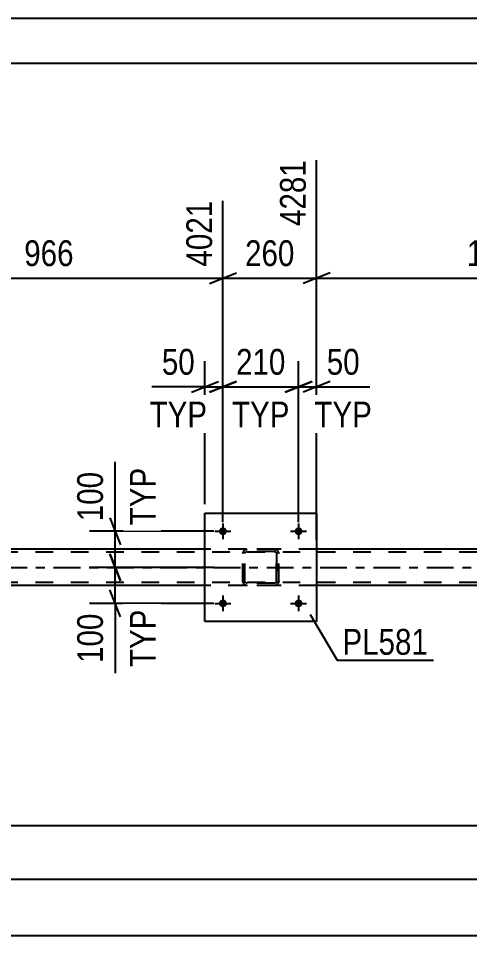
# Model space of a CAD drawing. Header units: millimetres. Extents: x 0 to 841, y 0 to 594.
# Drawn here: x 229 to 279.2, y 492.2 to 594 of the extents above; entities that cross this region are included whole.
import ezdxf

# ---------------------------------------------------------------- set-up
doc = ezdxf.new("R2010")
doc.units = ezdxf.units.MM
doc.linetypes.add('DXK_LINE_DOT2', pattern=[3.9198, 1.9599, -1.9599])
doc.linetypes.add('DXK_LINE_DOT3', pattern=[5.9187, 2.979, -0.9799, 0.9799, -0.9799])
doc.styles.add('Arial Narrow', font='ARIALN.TTF', dxfattribs={"height": 0.2})

# ---------------------------------------------------------------- blocks, each defined once
blk = doc.blocks.new('Unknown-404166606-1135')
at = {"color": 5, "linetype": 'Continuous'}
for p, q in [((841, 594), (0, 594)), ((836, 589), (5, 589))]:
    blk.add_line(p, q, dxfattribs=at)
blk = doc.blocks.new('Part-404166606-1416 - 1346')
at = {"color": 7, "linetype": 'DXK_LINE_DOT2'}
for p, q in [((738.57, 534.74), (90.91, 534.74)), ((262.16, 535.06), (249.76, 535.06)), ((738.57, 531.38), (90.91, 531.38)), ((262.16, 531.06), (249.76, 531.06))]:
    blk.add_line(p, q, dxfattribs=at)
at = {"color": 2, "linetype": 'Continuous'}
for p, q in [((249.76, 535.06), (213.12, 535.06)), ((300.85, 535.06), (262.16, 535.06)), ((249.76, 531.06), (213.12, 531.06)), ((300.85, 531.06), (262.16, 531.06))]:
    blk.add_line(p, q, dxfattribs=at)
at = {"color": 7, "linetype": 'DXK_LINE_DOT3'}
blk.add_line((90.91, 533.06), (738.57, 533.06), dxfattribs=at)
blk = doc.blocks.new('Part-404166606-20035 - 1346')
at = {"color": 7, "linetype": 'DXK_LINE_DOT2'}
for p, q in [((253.96, 534.58), (254, 534.76)), ((254, 534.76), (253.96, 534.58)), ((253.96, 531.54), (253.96, 534.58)), ((253.96, 531.54), (253.96, 534.58)), ((254.2, 534.58), (254.22, 534.67)), ((254.2, 531.54), (254.2, 534.58)), ((254.2, 531.54), (254.2, 534.58)), ((254.22, 534.67), (254.28, 534.75)), ((254.26, 535.02), (254.44, 535.06)), ((254.44, 535.06), (254.26, 535.02)), ((254.28, 534.75), (254.35, 534.8)), ((254.35, 534.8), (254.44, 534.82)), ((257.48, 535.06), (254.44, 535.06)), ((257.48, 534.82), (254.44, 534.82)), ((257.48, 535.06), (257.67, 535.02)), ((257.67, 535.02), (257.48, 535.06)), ((257.48, 534.82), (257.58, 534.8)), ((257.58, 534.8), (257.65, 534.75)), ((257.65, 534.75), (257.71, 534.67)), ((257.71, 534.67), (257.72, 534.58)), ((257.72, 531.54), (257.72, 534.58)), ((257.72, 534.58), (257.72, 531.54)), ((257.93, 534.76), (257.96, 534.58)), ((257.96, 534.58), (257.93, 534.76)), ((257.96, 531.54), (257.96, 534.58)), ((257.96, 531.54), (257.96, 534.58)), ((254, 531.35), (253.96, 531.54)), ((253.96, 531.54), (254, 531.35)), ((254.22, 531.44), (254.2, 531.54)), ((257.72, 531.54), (257.71, 531.44)), ((257.96, 531.54), (257.93, 531.35)), ((257.93, 531.35), (257.96, 531.54)), ((254.28, 531.37), (254.22, 531.44)), ((254.44, 531.06), (254.26, 531.09)), ((254.26, 531.09), (254.44, 531.06)), ((254.35, 531.31), (254.28, 531.37)), ((254.44, 531.3), (254.35, 531.31)), ((257.48, 531.3), (254.44, 531.3)), ((257.48, 531.06), (254.44, 531.06)), ((257.58, 531.31), (257.48, 531.3)), ((257.67, 531.09), (257.48, 531.06)), ((257.48, 531.06), (257.67, 531.09)), ((257.65, 531.37), (257.58, 531.31)), ((257.71, 531.44), (257.65, 531.37))]:
    blk.add_line(p, q, dxfattribs=at)
at = {"color": 7, "linetype": 'DXK_LINE_DOT3'}
blk.add_line((255.96, 533.06), (255.96, 533.06), dxfattribs=at)
at = {"color": 7, "linetype": 'DXK_LINE_DOT2'}
for centre, start, end in [((254.44, 534.58), 112.5, 157.5), ((254.44, 534.58), 112.5, 157.5), ((257.48, 534.58), 22.5, 67.5), ((257.48, 534.58), 22.5, 67.5), ((254.44, 531.54), 202.5, 247.5), ((254.44, 531.54), 202.5, 247.5), ((257.48, 531.54), 292.5, 337.5), ((257.48, 531.54), 292.5, 337.5)]:
    blk.add_arc(centre, 0.48, start, end, dxfattribs=at)
blk = doc.blocks.new('Part-404166606-20036 - 1346')
at = {"color": 2, "linetype": 'Continuous'}
for p, q in [((249.76, 527.06), (249.76, 539.06)), ((249.76, 539.06), (262.16, 539.06)), ((262.16, 539.06), (262.16, 527.06)), ((262.16, 527.06), (249.76, 527.06))]:
    blk.add_line(p, q, dxfattribs=at)
blk = doc.blocks.new('Bolt-404166606-20062 - 1346')
at = {"linetype": 'Continuous'}
for points in [[(252.2, 529.06, -1), (251.32, 529.06, -1)], [(260.6, 529.06, -1), (259.72, 529.06, -1)]]:
    blk.add_hatch(color=1, dxfattribs=at).paths.add_polyline_path(points)
at = {"color": 1, "linetype": 'Continuous'}
for p, q in [((251.76, 529.94), (251.76, 528.18)), ((260.16, 529.94), (260.16, 528.18)), ((250.88, 529.06), (252.64, 529.06)), ((259.28, 529.06), (261.04, 529.06))]:
    blk.add_line(p, q, dxfattribs=at)
blk = doc.blocks.new('Bolt-404166606-20063 - 1346')
at = {"linetype": 'Continuous'}
for points in [[(252.2, 537.06, -1), (251.32, 537.06, -1)], [(260.6, 537.06, -1), (259.72, 537.06, -1)]]:
    blk.add_hatch(color=1, dxfattribs=at).paths.add_polyline_path(points)
at = {"color": 1, "linetype": 'Continuous'}
for p, q in [((251.76, 537.94), (251.76, 536.18)), ((260.16, 537.94), (260.16, 536.18)), ((250.88, 537.06), (252.64, 537.06)), ((259.28, 537.06), (261.04, 537.06))]:
    blk.add_line(p, q, dxfattribs=at)
blk = doc.blocks.new('StraightDimension-404166606-1921 - 1346')
at = {"color": 7, "linetype": 'Continuous'}
blk.add_line((90.27, 492.18), (783.59, 492.18), dxfattribs=at)
blk = doc.blocks.new('StraightDimension-404166606-14666 - 1346')
at = {"color": 7, "linetype": 'Continuous'}
blk.add_line((206.51, 504.42), (783.59, 504.42), dxfattribs=at)
blk = doc.blocks.new('StraightDimension-404166606-2054 - 1346')
at = {"color": 7, "linetype": 'Continuous'}
blk.add_line((90.91, 498.45), (783.59, 498.45), dxfattribs=at)
blk = doc.blocks.new('StraightDimension-404166606-34518 - 1346')
at = {"color": 7, "linetype": 'Continuous'}
for p, q in [((262.16, 536.06), (262.16, 578.26)), ((302.85, 538.06), (302.85, 573.76)), ((263.66, 565.75), (260.66, 564.55)), ((262.16, 565.15), (302.85, 565.15)), ((301.35, 564.55), (304.35, 565.75))]:
    blk.add_line(p, q, dxfattribs=at)
at = {"color": 0}
blk.add_wipeout([(286.76, 565.9), (286.76, 570.1), (278.25, 570.1), (278.25, 565.9)], dxfattribs=at)
at = {"color": 3, "style": 'Arial Narrow'}
blk.add_text('1017', height=2.863, dxfattribs=at).set_placement((278.85, 566.5))
at = {"color": 0, "linetype": 'Continuous'}
blk.add_wipeout([(302.25, 574.36), (298.05, 574.36), (298.05, 565.85), (302.25, 565.85)], dxfattribs=at)
at = {"color": 3, "linetype": 'Continuous', "style": 'Arial Narrow'}
blk.add_text('5298', height=2.863, rotation=90.0002, dxfattribs=at).set_placement((301.65, 566.45))
blk = doc.blocks.new('StraightDimension-404166606-39231 - 1346')
at = {"color": 7, "linetype": 'Continuous'}
for p, q in [((251.76, 538.06), (251.76, 555.94)), ((260.16, 538.06), (260.16, 555.94)), ((250.26, 552.49), (253.26, 553.69)), ((251.76, 553.09), (260.16, 553.09)), ((261.66, 553.69), (258.66, 552.49))]:
    blk.add_line(p, q, dxfattribs=at)
at = {"color": 0}
blk.add_wipeout([(259.31, 553.84), (259.31, 558.04), (252.62, 558.04), (252.62, 553.84)], dxfattribs=at)
at = {"color": 0, "linetype": 'Continuous'}
blk.add_wipeout([(259.76, 547.99), (259.76, 552.19), (252.17, 552.19), (252.17, 547.99)], dxfattribs=at)
at = {"color": 3, "style": 'Arial Narrow'}
blk.add_text('210', height=2.863, dxfattribs=at).set_placement((253.22, 554.44))
at = {"color": 3, "linetype": 'Continuous', "style": 'Arial Narrow'}
blk.add_text('TYP', height=2.863, dxfattribs=at).set_placement((252.77, 548.59))
blk = doc.blocks.new('StraightDimension-404166606-34519 - 1346')
at = {"color": 7, "linetype": 'Continuous'}
for p, q in [((262.16, 536.06), (262.16, 578.26)), ((251.76, 538.06), (251.76, 573.76)), ((250.26, 564.55), (253.26, 565.75)), ((251.76, 565.15), (262.16, 565.15)), ((263.66, 565.75), (260.66, 564.55))]:
    blk.add_line(p, q, dxfattribs=at)
at = {"color": 0}
blk.add_wipeout([(260.31, 565.9), (260.31, 570.1), (253.62, 570.1), (253.62, 565.9)], dxfattribs=at)
at = {"color": 3, "style": 'Arial Narrow'}
blk.add_text('260', height=2.863, dxfattribs=at).set_placement((254.22, 566.5))
at = {"color": 0, "linetype": 'Continuous'}
blk.add_wipeout([(261.56, 578.86), (257.36, 578.86), (257.36, 570.35), (261.56, 570.35)], dxfattribs=at)
at = {"color": 3, "linetype": 'Continuous', "style": 'Arial Narrow'}
blk.add_text('4281', height=2.863, rotation=90.0002, dxfattribs=at).set_placement((260.96, 570.95))
blk = doc.blocks.new('StraightDimension-404166606-34520 - 1346')
at = {"color": 7, "linetype": 'Continuous'}
for p, q in [((213.12, 536.46), (213.12, 586.96)), ((251.76, 538.06), (251.76, 573.76)), ((214.62, 565.75), (211.62, 564.55)), ((213.12, 565.15), (251.76, 565.15)), ((250.26, 564.55), (253.26, 565.75))]:
    blk.add_line(p, q, dxfattribs=at)
at = {"color": 0}
blk.add_wipeout([(235.78, 565.9), (235.78, 570.1), (229.1, 570.1), (229.1, 565.9)], dxfattribs=at)
at = {"color": 3, "style": 'Arial Narrow'}
blk.add_text('966', height=2.863, dxfattribs=at).set_placement((229.7, 566.5))
at = {"color": 0, "linetype": 'Continuous'}
blk.add_wipeout([(251.16, 574.36), (246.96, 574.36), (246.96, 565.85), (251.16, 565.85)], dxfattribs=at)
at = {"color": 3, "linetype": 'Continuous', "style": 'Arial Narrow'}
blk.add_text('4021', height=2.863, rotation=90.0002, dxfattribs=at).set_placement((250.56, 566.45))
blk = doc.blocks.new('StraightDimension-404166606-39230 - 1346')
at = {"color": 7, "linetype": 'Continuous'}
for p, q in [((260.16, 538.06), (260.16, 555.94)), ((262.16, 540.06), (262.16, 555.94)), ((258.66, 552.49), (261.66, 553.69)), ((260.16, 553.09), (262.16, 553.09)), ((263.66, 553.69), (260.66, 552.49)), ((262.16, 553.09), (268.07, 553.09)), ((262.16, 553.09), (268.07, 553.09))]:
    blk.add_line(p, q, dxfattribs=at)
at = {"color": 0}
blk.add_wipeout([(267.55, 553.84), (267.55, 558.04), (262.69, 558.04), (262.69, 553.84)], dxfattribs=at)
at = {"color": 0, "linetype": 'Continuous'}
blk.add_wipeout([(268.91, 547.99), (268.91, 552.19), (261.32, 552.19), (261.32, 547.99)], dxfattribs=at)
at = {"color": 3, "style": 'Arial Narrow'}
blk.add_text('50', height=2.863, dxfattribs=at).set_placement((263.29, 554.44))
at = {"color": 3, "linetype": 'Continuous', "style": 'Arial Narrow'}
blk.add_text('TYP', height=2.863, dxfattribs=at).set_placement((261.92, 548.59))
blk = doc.blocks.new('StraightDimension-404166606-39232 - 1346')
at = {"color": 7, "linetype": 'Continuous'}
for p, q in [((249.76, 540.06), (249.76, 555.94)), ((251.76, 538.06), (251.76, 555.94)), ((249.76, 553.09), (243.86, 553.09)), ((249.76, 553.09), (243.86, 553.09)), ((248.26, 552.49), (251.26, 553.69)), ((249.76, 553.09), (251.76, 553.09)), ((253.26, 553.69), (250.26, 552.49))]:
    blk.add_line(p, q, dxfattribs=at)
at = {"color": 0}
blk.add_wipeout([(249.24, 553.84), (249.24, 558.04), (244.38, 558.04), (244.38, 553.84)], dxfattribs=at)
at = {"color": 0, "linetype": 'Continuous'}
blk.add_wipeout([(250.61, 547.99), (250.61, 552.19), (243.02, 552.19), (243.02, 547.99)], dxfattribs=at)
at = {"color": 3, "style": 'Arial Narrow'}
blk.add_text('50', height=2.863, dxfattribs=at).set_placement((244.98, 554.44))
at = {"color": 3, "linetype": 'Continuous', "style": 'Arial Narrow'}
blk.add_text('TYP', height=2.863, dxfattribs=at).set_placement((243.62, 548.59))
blk = doc.blocks.new('StraightDimension-404166606-39282 - 1346')
at = {"color": 7, "linetype": 'Continuous'}
for p, q in [((239.79, 537.06), (239.79, 544.79)), ((239.79, 537.06), (239.79, 544.79)), ((239.19, 538.56), (240.39, 535.56)), ((250.76, 537.06), (236.94, 537.06)), ((239.79, 533.06), (239.79, 537.06)), ((240.39, 531.56), (239.19, 534.56)), ((250.76, 533.06), (236.94, 533.06))]:
    blk.add_line(p, q, dxfattribs=at)
at = {"color": 0}
blk.add_wipeout([(239.04, 544.27), (234.84, 544.27), (234.84, 537.58), (239.04, 537.58)], dxfattribs=at)
at = {"color": 0, "linetype": 'Continuous'}
blk.add_wipeout([(244.89, 544.72), (240.69, 544.72), (240.69, 537.13), (244.89, 537.13)], dxfattribs=at)
at = {"color": 3, "linetype": 'Continuous', "style": 'Arial Narrow'}
blk.add_text('TYP', height=2.863, rotation=90.0002, dxfattribs=at).set_placement((244.29, 537.73))
at = {"color": 3, "style": 'Arial Narrow'}
blk.add_text('100', height=2.863, rotation=90.0002, dxfattribs=at).set_placement((238.44, 538.18))
blk = doc.blocks.new('StraightDimension-404166606-39283 - 1346')
at = {"color": 7, "linetype": 'Continuous'}
for p, q in [((239.19, 534.56), (240.39, 531.56)), ((250.76, 533.06), (236.94, 533.06)), ((239.79, 529.06), (239.79, 533.06)), ((240.39, 527.56), (239.19, 530.56)), ((250.76, 529.06), (236.94, 529.06)), ((239.79, 529.06), (239.79, 521.32)), ((239.79, 529.06), (239.79, 521.32))]:
    blk.add_line(p, q, dxfattribs=at)
at = {"color": 0}
blk.add_wipeout([(239.04, 528.53), (234.84, 528.53), (234.84, 521.85), (239.04, 521.85)], dxfattribs=at)
at = {"color": 0, "linetype": 'Continuous'}
blk.add_wipeout([(244.89, 528.98), (240.69, 528.98), (240.69, 521.39), (244.89, 521.39)], dxfattribs=at)
at = {"color": 3, "style": 'Arial Narrow'}
blk.add_text('100', height=2.863, rotation=90.0002, dxfattribs=at).set_placement((238.44, 522.45))
at = {"color": 3, "linetype": 'Continuous', "style": 'Arial Narrow'}
blk.add_text('TYP', height=2.863, rotation=90.0002, dxfattribs=at).set_placement((244.29, 521.99))
blk = doc.blocks.new('Mark-404166606-39543 - 1346')
at = {"color": 30, "linetype": 'Continuous'}
for p, q in [((261.43, 527.83), (264.43, 522.76)), ((264.43, 522.76), (275.13, 522.76))]:
    blk.add_line(p, q, dxfattribs=at)
at = {"color": 0}
blk.add_wipeout([(274.53, 523.36), (274.53, 526.36), (265.03, 526.36), (265.03, 523.36)], dxfattribs=at)
blk.add_wipeout([(274.53, 523.36), (274.53, 526.36), (265.03, 526.36), (265.03, 523.36)], dxfattribs=at)
at = {"color": 3, "style": 'Arial Narrow'}
blk.add_text('PL581', height=2.863, dxfattribs=at).set_placement((265.03, 523.36))

msp = doc.modelspace()

# ---------------------------------------------------------------- block references
for name in ['Unknown-404166606-1135', 'Part-404166606-20036 - 1346', 'Bolt-404166606-20063 - 1346', 'Part-404166606-1416 - 1346', 'Part-404166606-20035 - 1346', 'Bolt-404166606-20062 - 1346']:
    msp.add_blockref(name, (0, 0))

# ---------------------------------------------------------------- next in the draw order: block references
for name in ['StraightDimension-404166606-34518 - 1346', 'StraightDimension-404166606-1921 - 1346']:
    msp.add_blockref(name, (0, 0))

# ---------------------------------------------------------------- next in the draw order: block references
for name in ['StraightDimension-404166606-39231 - 1346', 'StraightDimension-404166606-14666 - 1346']:
    msp.add_blockref(name, (0, 0))

# ---------------------------------------------------------------- next in the draw order: block references
for name in ['StraightDimension-404166606-34519 - 1346', 'StraightDimension-404166606-2054 - 1346']:
    msp.add_blockref(name, (0, 0))

# ---------------------------------------------------------------- next in the draw order: block references
for name in ['StraightDimension-404166606-34520 - 1346', 'StraightDimension-404166606-39230 - 1346', 'Mark-404166606-39543 - 1346']:
    msp.add_blockref(name, (0, 0))

# ---------------------------------------------------------------- next in the draw order: block references
msp.add_blockref('StraightDimension-404166606-39232 - 1346', (0, 0))

# ---------------------------------------------------------------- next in the draw order: block references
msp.add_blockref('StraightDimension-404166606-39282 - 1346', (0, 0))

# ---------------------------------------------------------------- next in the draw order: block references
msp.add_blockref('StraightDimension-404166606-39283 - 1346', (0, 0))

doc.saveas('drawing.dxf')
